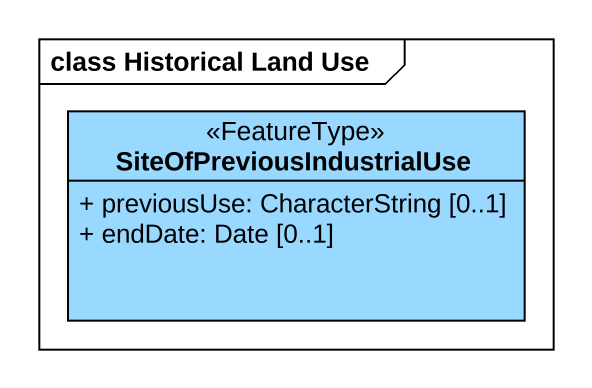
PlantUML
@startuml
mainframe class Historical Land Use
hide circle
hide empty members
skinparam classAttributeIconSize 0
class SiteOfPreviousIndustrialUse <<FeatureType>> #99D8FF {
  + previousUse: CharacterString [0..1]
  + endDate: Date [0..1]
}
@enduml
